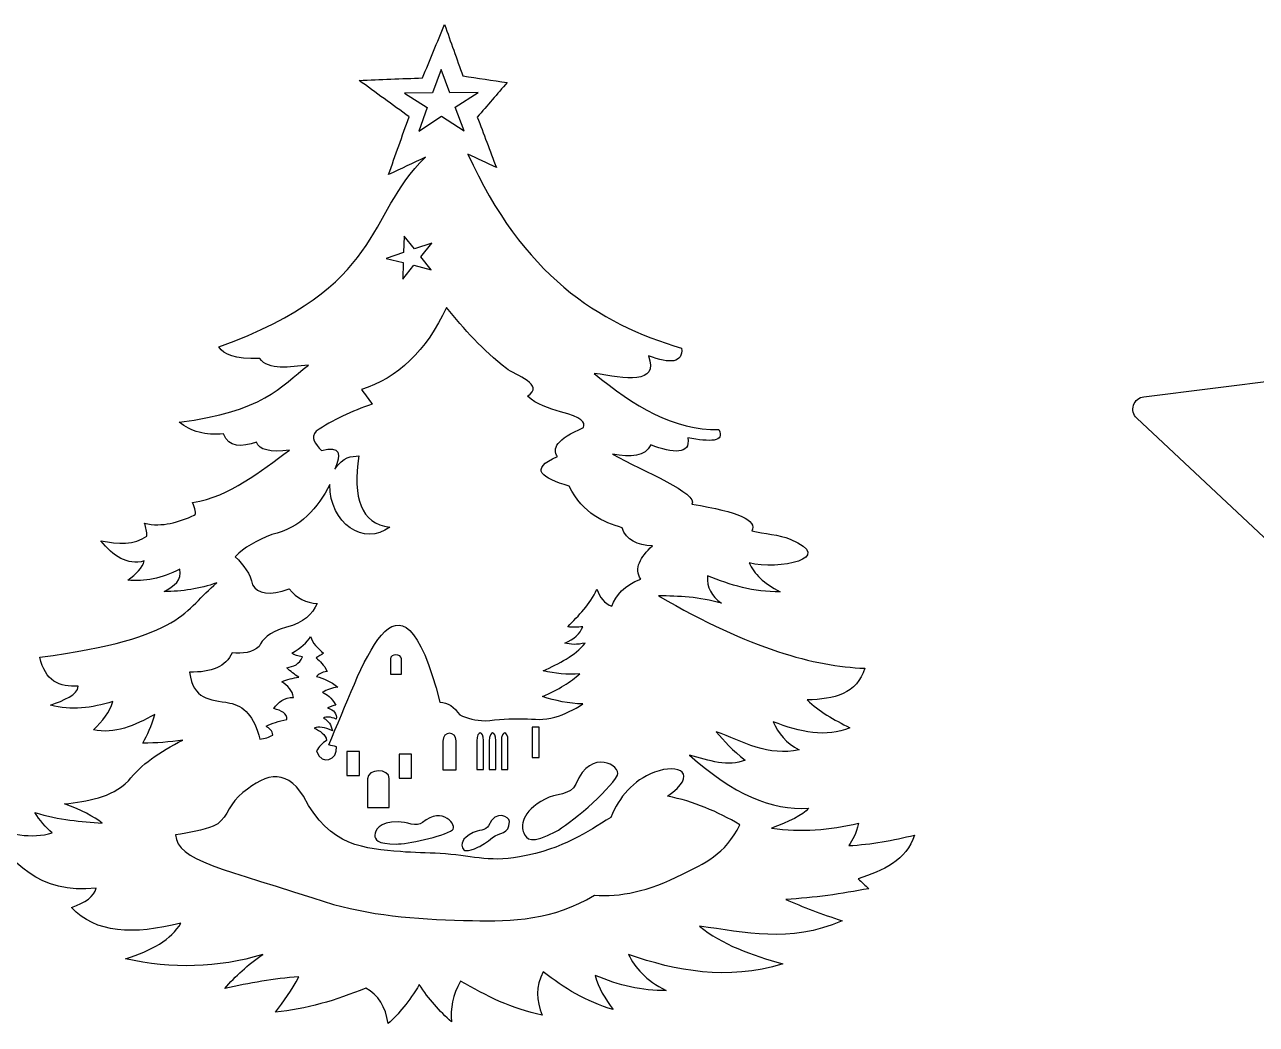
# Model space of a CAD drawing. Header units: centimetres. Extents: x 1 to 127, y -92 to 6.
# Drawn here: x 50.08 to 62.41, y -34.13 to -24.12 of the extents above; entities that cross this region are included whole.
import ezdxf

# ---------------------------------------------------------------- set-up
doc = ezdxf.new("R2010")
doc.units = ezdxf.units.CM
doc.header["$MEASUREMENT"] = 0
doc.layers.add('layer 1', color=7, linetype='Continuous')

msp = doc.modelspace()

# ---------------------------------------------------------------- linework, layer by layer
at = {"layer": 'layer 1', "color": 250}
for points, knots in [([(54.03364, -33.7292), (54.1264, -33.87285), (54.23491, -33.99548), (54.35647, -34.10072), (54.35647, -34.10072), (54.34444, -33.96799), (54.36605, -33.83305), (54.44761, -33.69418), (54.44761, -33.69418), (54.70154, -33.84055), (54.96253, -33.97383), (55.26313, -34.03338), (55.26313, -34.03338), (55.20745, -33.89075), (55.19414, -33.74697), (55.27401, -33.60069), (55.27401, -33.60069), (55.4796, -33.76344), (55.70619, -33.89851), (55.97427, -33.97886), (55.97427, -33.97886), (55.89664, -33.86978), (55.8206, -33.76023), (55.79478, -33.63721), (55.79478, -33.63721), (56.02939, -33.73539), (56.2654, -33.7935), (56.50362, -33.78705), (56.50362, -33.78705), (56.29973, -33.68388), (56.19141, -33.5601), (56.12656, -33.42693), (56.12656, -33.42693), (56.60821, -33.59457), (57.10793, -33.68897), (57.67219, -33.52188), (57.67219, -33.52188), (57.35717, -33.43398), (57.06034, -33.32751), (56.83846, -33.1446), (56.83846, -33.1446), (57.29438, -33.20042), (57.7333, -33.3212), (58.26434, -33.09031), (58.26434, -33.09031), (58.06001, -33.02273), (57.87397, -32.95082), (57.70049, -32.87599), (57.70049, -32.87599), (57.98481, -32.86063), (58.26001, -32.81987), (58.53154, -32.76881), (58.53154, -32.76881), (58.4961, -32.73589), (58.46065, -32.70297), (58.42521, -32.67006), (58.42521, -32.67006), (58.67532, -32.58729), (58.90829, -32.487), (58.98968, -32.23166), (58.98968, -32.23166), (58.77584, -32.28485), (58.5579, -32.32526), (58.33095, -32.33753), (58.33095, -32.33753), (58.36937, -32.27912), (58.409, -32.22392), (58.42803, -32.11352), (58.42803, -32.11352), (58.14196, -32.18278), (57.85265, -32.20256), (57.55945, -32.16266), (57.55945, -32.16266), (57.72207, -32.09853), (57.88104, -32.03413), (57.92719, -31.96181), (57.92719, -31.96181), (57.565, -31.99211), (57.1692, -31.8192), (56.73782, -31.43116), (56.73782, -31.43116), (56.93194, -31.4838), (57.13075, -31.55647), (57.2948, -31.48101), (57.2948, -31.48101), (57.16617, -31.38507), (57.08607, -31.29137), (57.00524, -31.19763), (57.00524, -31.19763), (57.26534, -31.29488), (57.53198, -31.44793), (57.83396, -31.37888), (57.83396, -31.37888), (57.7051, -31.31009), (57.62412, -31.2133), (57.57594, -31.09735), (57.57594, -31.09735), (57.84525, -31.20153), (58.10697, -31.26032), (58.3417, -31.15706), (58.3417, -31.15706), (58.18455, -31.0771), (58.03237, -30.99287), (57.91503, -30.87875), (57.91503, -30.87875), (58.18465, -30.87261), (58.41623, -30.81772), (58.49117, -30.56212), (58.49117, -30.56212), (57.98332, -30.54077), (57.35846, -30.37589), (56.42904, -29.83741), (56.42904, -29.83741), (56.6294, -29.83863), (56.83285, -29.84751), (57.0582, -29.91), (57.0582, -29.91), (56.95756, -29.84259), (56.9075, -29.75293), (56.91851, -29.63642), (56.91851, -29.63642), (57.14585, -29.7291), (57.38092, -29.80069), (57.64377, -29.79698), (57.64377, -29.79698), (57.48211, -29.71223), (57.38245, -29.61486), (57.33415, -29.50705), (57.33415, -29.50705), (57.62506, -29.58193), (58.22174, -29.46435), (57.74602, -29.26919), (57.74602, -29.26919), (57.63711, -29.22451), (57.48408, -29.21554), (57.36029, -29.18725), (57.36029, -29.18725), (57.41771, -29.08391), (57.23472, -28.99396), (56.76157, -28.92022), (56.76157, -28.92022), (56.83089, -28.81067), (56.28642, -28.59527), (55.96681, -28.41865), (55.96681, -28.41865), (56.14918, -28.45054), (56.29705, -28.44307), (56.34956, -28.32678), (56.34956, -28.32678), (56.57603, -28.40666), (56.74737, -28.43066), (56.72186, -28.25523), (56.72186, -28.25523), (56.94182, -28.29629), (57.09875, -28.30034), (57.03057, -28.17214), (57.03057, -28.17214), (56.58552, -28.18051), (56.17805, -27.94017), (55.78415, -27.60989), (55.78415, -27.60989), (56.09548, -27.65919), (56.43293, -27.73013), (56.32625, -27.43294), (56.32625, -27.43294), (56.54748, -27.5179), (56.67309, -27.50705), (56.65894, -27.35614), (56.65894, -27.35614), (55.8226, -27.11508), (55.06414, -26.61842), (54.52094, -25.41508), (54.52094, -25.41508), (54.6155, -25.45993), (54.71008, -25.50477), (54.80466, -25.54962), (54.80466, -25.54962), (54.74123, -25.38099), (54.6778, -25.21236), (54.61438, -25.04374), (54.61438, -25.04374), (54.71415, -24.92855), (54.81394, -24.81335), (54.91373, -24.69815), (54.91373, -24.69815), (54.76568, -24.67644), (54.61765, -24.65474), (54.46962, -24.63304), (54.46962, -24.63304), (54.40864, -24.46164), (54.34765, -24.29023), (54.28666, -24.11882), (54.28666, -24.11882), (54.21323, -24.29643), (54.1398, -24.47404), (54.06636, -24.65165), (54.06636, -24.65165), (53.85487, -24.66029), (53.64337, -24.66893), (53.43188, -24.67757), (53.43188, -24.67757), (53.59823, -24.79887), (53.76458, -24.92016), (53.93092, -25.04145), (53.93092, -25.04145), (53.86243, -25.23445), (53.79394, -25.42744), (53.72544, -25.62043), (53.72544, -25.62043), (53.84862, -25.5626), (53.97181, -25.50477), (54.09498, -25.44696), (54.09498, -25.44696), (53.48685, -26.03826), (53.69896, -26.73527), (52.02827, -27.3458), (52.02827, -27.3458), (52.07852, -27.42048), (52.18281, -27.47219), (52.43636, -27.4604), (52.43636, -27.4604), (52.5276, -27.5845), (52.73341, -27.54445), (52.92372, -27.5266), (52.92372, -27.5266), (52.64507, -27.74894), (52.46675, -27.99209), (51.62998, -28.09844), (51.62998, -28.09844), (51.74854, -28.1922), (51.89451, -28.23447), (52.0735, -28.21464), (52.0735, -28.21464), (52.1262, -28.35516), (52.25495, -28.34774), (52.40498, -28.29892), (52.40498, -28.29892), (52.42991, -28.3757), (52.54032, -28.40248), (52.7362, -28.37929), (52.7362, -28.37929), (52.43309, -28.59132), (52.15057, -28.84096), (51.7652, -28.90247), (51.7652, -28.90247), (51.78939, -28.96177), (51.80736, -29.01557), (51.78148, -29.03099), (51.78148, -29.03099), (51.62425, -29.0983), (51.46415, -29.15203), (51.28406, -29.11075), (51.28406, -29.11075), (51.29665, -29.15312), (51.30599, -29.1957), (51.30816, -29.23877), (51.30816, -29.23877), (51.17999, -29.32584), (51.02091, -29.3252), (50.84779, -29.28468), (50.84779, -29.28468), (50.97067, -29.44068), (51.109, -29.53362), (51.28132, -29.48793), (51.28132, -29.48793), (51.26829, -29.55537), (51.19861, -29.61787), (51.11716, -29.67934), (51.11716, -29.67934), (51.28258, -29.6968), (51.45487, -29.66586), (51.63625, -29.57067), (51.63625, -29.57067), (51.66313, -29.68084), (51.57884, -29.73975), (51.48197, -29.79285), (51.48197, -29.79285), (51.65874, -29.79392), (51.83379, -29.76832), (52.00651, -29.70738), (52.00651, -29.70738), (51.68184, -29.9728), (51.69309, -30.26007), (50.23713, -30.45181), (50.23713, -30.45181), (50.28604, -30.68884), (50.4317, -30.75387), (50.6213, -30.74076), (50.6213, -30.74076), (50.61465, -30.83175), (50.47503, -30.88052), (50.34324, -30.9318), (50.34324, -30.9318), (50.54915, -30.98621), (50.75675, -30.96075), (50.96522, -30.89492), (50.96522, -30.89492), (50.93762, -30.99913), (50.86316, -31.09107), (50.77177, -31.17858), (50.77177, -31.17858), (50.98278, -31.22244), (51.18531, -31.13683), (51.38605, -31.02439), (51.38605, -31.02439), (51.35476, -31.14294), (51.31159, -31.22836), (51.26741, -31.31099), (51.26741, -31.31099), (51.40111, -31.31366), (51.53368, -31.29907), (51.666, -31.28091), (51.666, -31.28091), (51.438, -31.39731), (51.24367, -31.52785), (51.12339, -31.68958), (51.12339, -31.68958), (50.94381, -31.86132), (50.71408, -31.89297), (50.4827, -31.92012), (50.4827, -31.92012), (50.65425, -31.98086), (50.77234, -32.0451), (50.86046, -32.11132), (50.86046, -32.11132), (50.64741, -32.09647), (50.43492, -32.08256), (50.18598, -32.00635), (50.18598, -32.00635), (50.23439, -32.08563), (50.29252, -32.15381), (50.36041, -32.21089), (50.36041, -32.21089), (50.15396, -32.27127), (49.92515, -32.2254), (49.68823, -32.14111), (49.68823, -32.14111), (49.94792, -32.49969), (50.23183, -32.82537), (50.80113, -32.76318), (50.80113, -32.76318), (50.78503, -32.84671), (50.68816, -32.90674), (50.5546, -32.95607), (50.5546, -32.95607), (50.78983, -33.217), (51.17673, -33.23318), (51.6487, -33.11205), (51.6487, -33.11205), (51.55277, -33.27708), (51.35299, -33.38871), (51.09493, -33.47041), (51.09493, -33.47041), (51.55724, -33.5721), (52.0148, -33.5653), (52.46659, -33.42753), (52.46659, -33.42753), (52.31455, -33.53096), (52.19217, -33.64533), (52.08827, -33.76652), (52.08827, -33.76652), (52.33346, -33.71274), (52.57928, -33.66863), (52.82685, -33.65129), (52.82685, -33.65129), (52.75773, -33.78916), (52.67645, -33.89717), (52.59475, -34.00425), (52.59475, -34.00425), (52.89927, -33.97692), (53.19956, -33.88524), (53.49793, -33.76434), (53.49793, -33.76434), (53.62659, -33.82956), (53.69587, -33.95284), (53.72148, -34.11882), (53.72148, -34.11882), (53.82778, -34.02306), (53.93213, -33.89771), (54.03364, -33.7292)], [0, 0, 0, 0, 0.01041667, 0.01041667, 0.01041667, 0.01041667, 0.02083333, 0.02083333, 0.02083333, 0.02083333, 0.03125, 0.03125, 0.03125, 0.03125, 0.04166667, 0.04166667, 0.04166667, 0.04166667, 0.05208333, 0.05208333, 0.05208333, 0.05208333, 0.0625, 0.0625, 0.0625, 0.0625, 0.07291667, 0.07291667, 0.07291667, 0.07291667, 0.08333333, 0.08333333, 0.08333333, 0.08333333, 0.09375, 0.09375, 0.09375, 0.09375, 0.10416667, 0.10416667, 0.10416667, 0.10416667, 0.11458333, 0.11458333, 0.11458333, 0.11458333, 0.125, 0.125, 0.125, 0.125, 0.13541667, 0.13541667, 0.13541667, 0.13541667, 0.14583333, 0.14583333, 0.14583333, 0.14583333, 0.15625, 0.15625, 0.15625, 0.15625, 0.16666667, 0.16666667, 0.16666667, 0.16666667, 0.17708333, 0.17708333, 0.17708333, 0.17708333, 0.1875, 0.1875, 0.1875, 0.1875, 0.19791667, 0.19791667, 0.19791667, 0.19791667, 0.20833333, 0.20833333, 0.20833333, 0.20833333, 0.21875, 0.21875, 0.21875, 0.21875, 0.22916667, 0.22916667, 0.22916667, 0.22916667, 0.23958333, 0.23958333, 0.23958333, 0.23958333, 0.25, 0.25, 0.25, 0.25, 0.26041667, 0.26041667, 0.26041667, 0.26041667, 0.27083333, 0.27083333, 0.27083333, 0.27083333, 0.28125, 0.28125, 0.28125, 0.28125, 0.29166667, 0.29166667, 0.29166667, 0.29166667, 0.30208333, 0.30208333, 0.30208333, 0.30208333, 0.3125, 0.3125, 0.3125, 0.3125, 0.32291667, 0.32291667, 0.32291667, 0.32291667, 0.33333333, 0.33333333, 0.33333333, 0.33333333, 0.34375, 0.34375, 0.34375, 0.34375, 0.35416667, 0.35416667, 0.35416667, 0.35416667, 0.36458333, 0.36458333, 0.36458333, 0.36458333, 0.375, 0.375, 0.375, 0.375, 0.38541667, 0.38541667, 0.38541667, 0.38541667, 0.39583333, 0.39583333, 0.39583333, 0.39583333, 0.40625, 0.40625, 0.40625, 0.40625, 0.41666667, 0.41666667, 0.41666667, 0.41666667, 0.42708333, 0.42708333, 0.42708333, 0.42708333, 0.4375, 0.4375, 0.4375, 0.4375, 0.44791667, 0.44791667, 0.44791667, 0.44791667, 0.45833333, 0.45833333, 0.45833333, 0.45833333, 0.46875, 0.46875, 0.46875, 0.46875, 0.47916667, 0.47916667, 0.47916667, 0.47916667, 0.48958333, 0.48958333, 0.48958333, 0.48958333, 0.5, 0.5, 0.5, 0.5, 0.51041667, 0.51041667, 0.51041667, 0.51041667, 0.52083333, 0.52083333, 0.52083333, 0.52083333, 0.53125, 0.53125, 0.53125, 0.53125, 0.54166667, 0.54166667, 0.54166667, 0.54166667, 0.55208333, 0.55208333, 0.55208333, 0.55208333, 0.5625, 0.5625, 0.5625, 0.5625, 0.57291667, 0.57291667, 0.57291667, 0.57291667, 0.58333333, 0.58333333, 0.58333333, 0.58333333, 0.59375, 0.59375, 0.59375, 0.59375, 0.60416667, 0.60416667, 0.60416667, 0.60416667, 0.61458333, 0.61458333, 0.61458333, 0.61458333, 0.625, 0.625, 0.625, 0.625, 0.63541667, 0.63541667, 0.63541667, 0.63541667, 0.64583333, 0.64583333, 0.64583333, 0.64583333, 0.65625, 0.65625, 0.65625, 0.65625, 0.66666667, 0.66666667, 0.66666667, 0.66666667, 0.67708333, 0.67708333, 0.67708333, 0.67708333, 0.6875, 0.6875, 0.6875, 0.6875, 0.69791667, 0.69791667, 0.69791667, 0.69791667, 0.70833333, 0.70833333, 0.70833333, 0.70833333, 0.71875, 0.71875, 0.71875, 0.71875, 0.72916667, 0.72916667, 0.72916667, 0.72916667, 0.73958333, 0.73958333, 0.73958333, 0.73958333, 0.75, 0.75, 0.75, 0.75, 0.76041667, 0.76041667, 0.76041667, 0.76041667, 0.77083333, 0.77083333, 0.77083333, 0.77083333, 0.78125, 0.78125, 0.78125, 0.78125, 0.79166667, 0.79166667, 0.79166667, 0.79166667, 0.80208333, 0.80208333, 0.80208333, 0.80208333, 0.8125, 0.8125, 0.8125, 0.8125, 0.82291667, 0.82291667, 0.82291667, 0.82291667, 0.83333333, 0.83333333, 0.83333333, 0.83333333, 0.84375, 0.84375, 0.84375, 0.84375, 0.85416667, 0.85416667, 0.85416667, 0.85416667, 0.86458333, 0.86458333, 0.86458333, 0.86458333, 0.875, 0.875, 0.875, 0.875, 0.88541667, 0.88541667, 0.88541667, 0.88541667, 0.89583333, 0.89583333, 0.89583333, 0.89583333, 0.90625, 0.90625, 0.90625, 0.90625, 0.91666667, 0.91666667, 0.91666667, 0.91666667, 0.92708333, 0.92708333, 0.92708333, 0.92708333, 0.9375, 0.9375, 0.9375, 0.9375, 0.94791667, 0.94791667, 0.94791667, 0.94791667, 0.95833333, 0.95833333, 0.95833333, 0.95833333, 0.96875, 0.96875, 0.96875, 0.96875, 0.97916667, 0.97916667, 0.97916667, 0.97916667, 1, 1, 1, 1]), ([(63.78951, -30.55351), (63.78951, -30.55351), (63.13568, -33.96954), (63.13568, -33.96954), (63.13568, -33.96954), (63.12634, -34.01834), (63.14486, -34.06522), (63.18508, -34.09443), (63.18508, -34.09443), (63.22528, -34.12366), (63.27559, -34.12679), (63.31914, -34.10283), (63.31914, -34.10283), (63.31914, -34.10283), (66.36593, -32.42542), (66.36593, -32.42542), (66.36593, -32.42542), (66.40468, -32.40409), (66.44806, -32.40409), (66.48679, -32.42542), (66.48679, -32.42542), (66.48679, -32.42542), (69.5336, -34.10283), (69.5336, -34.10283), (69.5336, -34.10283), (69.57714, -34.12679), (69.62744, -34.12366), (69.66764, -34.09443), (69.66764, -34.09443), (69.70786, -34.06522), (69.72638, -34.01834), (69.71704, -33.96954), (69.71704, -33.96954), (69.71704, -33.96954), (69.06321, -30.55351), (69.06321, -30.55351), (69.06321, -30.55351), (69.05491, -30.51009), (69.06831, -30.46883), (69.10056, -30.43858), (69.10056, -30.43858), (69.10056, -30.43858), (71.6374, -28.05926), (71.6374, -28.05926), (71.6374, -28.05926), (71.67366, -28.02526), (71.68622, -27.97646), (71.67086, -27.92918), (71.67086, -27.92918), (71.65549, -27.88191), (71.61666, -27.8498), (71.56733, -27.84361), (71.56733, -27.84361), (71.56733, -27.84361), (68.11644, -27.4098), (68.11644, -27.4098), (68.11644, -27.4098), (68.07257, -27.40429), (68.03748, -27.37879), (68.01869, -27.33877), (68.01869, -27.33877), (68.01869, -27.33877), (66.53975, -24.19083), (66.53975, -24.19083), (66.53975, -24.19083), (66.51861, -24.14584), (66.47606, -24.11882), (66.42637, -24.11882), (66.42637, -24.11882), (66.37666, -24.11882), (66.33411, -24.14584), (66.31297, -24.19083), (66.31297, -24.19083), (66.31297, -24.19083), (64.83404, -27.33877), (64.83404, -27.33877), (64.83404, -27.33877), (64.81524, -27.37879), (64.78015, -27.40429), (64.73629, -27.4098), (64.73629, -27.4098), (64.73629, -27.4098), (61.2854, -27.84361), (61.2854, -27.84361), (61.2854, -27.84361), (61.23608, -27.8498), (61.19723, -27.88191), (61.18187, -27.92918), (61.18187, -27.92918), (61.1665, -27.97646), (61.17906, -28.02526), (61.21532, -28.05926), (61.21532, -28.05926), (61.21532, -28.05926), (63.75217, -30.43858), (63.75217, -30.43858), (63.75217, -30.43858), (63.78441, -30.46883), (63.79781, -30.51009), (63.78951, -30.55351)], [0, 0, 0, 0, 0.03846154, 0.03846154, 0.03846154, 0.03846154, 0.07692308, 0.07692308, 0.07692308, 0.07692308, 0.11538462, 0.11538462, 0.11538462, 0.11538462, 0.15384615, 0.15384615, 0.15384615, 0.15384615, 0.19230769, 0.19230769, 0.19230769, 0.19230769, 0.23076923, 0.23076923, 0.23076923, 0.23076923, 0.26923077, 0.26923077, 0.26923077, 0.26923077, 0.30769231, 0.30769231, 0.30769231, 0.30769231, 0.34615385, 0.34615385, 0.34615385, 0.34615385, 0.38461538, 0.38461538, 0.38461538, 0.38461538, 0.42307692, 0.42307692, 0.42307692, 0.42307692, 0.46153846, 0.46153846, 0.46153846, 0.46153846, 0.5, 0.5, 0.5, 0.5, 0.53846154, 0.53846154, 0.53846154, 0.53846154, 0.57692308, 0.57692308, 0.57692308, 0.57692308, 0.61538462, 0.61538462, 0.61538462, 0.61538462, 0.65384615, 0.65384615, 0.65384615, 0.65384615, 0.69230769, 0.69230769, 0.69230769, 0.69230769, 0.73076923, 0.73076923, 0.73076923, 0.73076923, 0.76923077, 0.76923077, 0.76923077, 0.76923077, 0.80769231, 0.80769231, 0.80769231, 0.80769231, 0.84615385, 0.84615385, 0.84615385, 0.84615385, 0.88461538, 0.88461538, 0.88461538, 0.88461538, 0.92307692, 0.92307692, 0.92307692, 0.92307692, 1, 1, 1, 1]), ([(54.39425, -24.94605), (54.39425, -24.94605), (54.4836, -25.18071), (54.4836, -25.18071), (54.4836, -25.18071), (54.4836, -25.18071), (54.25455, -25.03642), (54.25455, -25.03642), (54.25455, -25.03642), (54.25455, -25.03642), (54.02753, -25.18387), (54.02753, -25.18387), (54.02753, -25.18387), (54.02753, -25.18387), (54.11363, -24.94799), (54.11363, -24.94799), (54.11363, -24.94799), (54.11363, -24.94799), (53.88395, -24.80446), (53.88395, -24.80446), (53.88395, -24.80446), (53.88395, -24.80446), (54.16622, -24.80299), (54.16622, -24.80299), (54.16622, -24.80299), (54.16622, -24.80299), (54.2513, -24.56682), (54.2513, -24.56682), (54.2513, -24.56682), (54.2513, -24.56682), (54.33965, -24.80179), (54.33965, -24.80179), (54.33965, -24.80179), (54.33965, -24.80179), (54.62191, -24.79936), (54.62191, -24.79936), (54.62191, -24.79936), (54.62191, -24.79936), (54.39425, -24.94605), (54.39425, -24.94605)], [0, 0, 0, 0, 0.09090909, 0.09090909, 0.09090909, 0.09090909, 0.18181818, 0.18181818, 0.18181818, 0.18181818, 0.27272727, 0.27272727, 0.27272727, 0.27272727, 0.36363636, 0.36363636, 0.36363636, 0.36363636, 0.45454545, 0.45454545, 0.45454545, 0.45454545, 0.54545455, 0.54545455, 0.54545455, 0.54545455, 0.63636364, 0.63636364, 0.63636364, 0.63636364, 0.72727273, 0.72727273, 0.72727273, 0.72727273, 0.81818182, 0.81818182, 0.81818182, 0.81818182, 1, 1, 1, 1]), ([(54.15138, -26.57199), (54.15138, -26.57199), (53.97911, -26.5283), (53.97911, -26.5283), (53.97911, -26.5283), (53.97911, -26.5283), (53.86723, -26.66639), (53.86723, -26.66639), (53.86723, -26.66639), (53.86723, -26.66639), (53.87319, -26.50165), (53.87319, -26.50165), (53.87319, -26.50165), (53.87319, -26.50165), (53.70068, -26.45857), (53.70068, -26.45857), (53.70068, -26.45857), (53.70068, -26.45857), (53.87664, -26.40045), (53.87664, -26.40045), (53.87664, -26.40045), (53.87664, -26.40045), (53.8819, -26.23573), (53.8819, -26.23573), (53.8819, -26.23573), (53.8819, -26.23573), (53.98469, -26.36455), (53.98469, -26.36455), (53.98469, -26.36455), (53.98469, -26.36455), (54.16046, -26.30582), (54.16046, -26.30582), (54.16046, -26.30582), (54.16046, -26.30582), (54.04802, -26.44356), (54.04802, -26.44356), (54.04802, -26.44356), (54.04802, -26.44356), (54.15138, -26.57199), (54.15138, -26.57199)], [0, 0, 0, 0, 0.09090909, 0.09090909, 0.09090909, 0.09090909, 0.18181818, 0.18181818, 0.18181818, 0.18181818, 0.27272727, 0.27272727, 0.27272727, 0.27272727, 0.36363636, 0.36363636, 0.36363636, 0.36363636, 0.45454545, 0.45454545, 0.45454545, 0.45454545, 0.54545455, 0.54545455, 0.54545455, 0.54545455, 0.63636364, 0.63636364, 0.63636364, 0.63636364, 0.72727273, 0.72727273, 0.72727273, 0.72727273, 0.81818182, 0.81818182, 0.81818182, 0.81818182, 1, 1, 1, 1]), ([(55.64085, -30.61733), (55.54773, -30.69811), (55.43051, -30.7749), (55.26531, -30.84369), (55.26531, -30.84369), (55.39455, -30.88894), (55.52981, -30.91419), (55.67106, -30.91941), (55.67106, -30.91941), (55.58248, -30.97837), (55.48931, -31.02137), (55.39068, -31.05201), (55.39068, -31.05201), (55.2747, -31.08802), (55.19241, -31.06892), (55.07293, -31.06691), (55.07293, -31.06691), (54.94606, -31.06477), (54.81918, -31.07562), (54.69231, -31.08858), (54.69231, -31.08858), (54.59896, -31.08244), (54.51188, -31.06632), (54.43856, -31.02817), (54.43856, -31.02817), (54.38336, -30.95018), (54.31841, -30.90315), (54.23918, -30.90129), (54.23918, -30.90129), (53.82985, -29.29526), (53.45938, -30.57731), (53.12719, -31.32973), (53.12719, -31.32973), (53.15332, -31.33576), (53.17945, -31.34179), (53.20558, -31.34782), (53.20558, -31.34782), (53.21836, -31.4777), (53.05813, -31.54722), (53.00357, -31.39003), (53.00357, -31.39003), (53.0297, -31.3468), (53.06387, -31.31163), (53.10608, -31.2845), (53.10608, -31.2845), (53.09515, -31.22311), (53.04182, -31.18998), (52.98246, -31.16087), (52.98246, -31.16087), (53.02869, -31.14529), (53.08497, -31.1473), (53.16337, -31.18801), (53.16337, -31.18801), (53.15432, -31.12972), (53.12517, -31.08751), (53.07593, -31.06137), (53.07593, -31.06137), (53.10206, -31.04428), (53.14427, -31.04729), (53.20257, -31.07042), (53.20257, -31.07042), (53.20961, -31.01715), (53.18046, -30.97997), (53.11512, -30.95886), (53.11512, -30.95886), (53.14327, -30.94578), (53.17141, -30.93674), (53.19955, -30.93172), (53.19955, -30.93172), (53.15432, -30.84902), (53.10909, -30.82733), (53.06387, -30.80207), (53.06387, -30.80207), (53.1071, -30.77693), (53.15836, -30.75984), (53.21765, -30.75081), (53.21765, -30.75081), (53.14628, -30.69301), (53.07492, -30.66287), (53.00357, -30.64528), (53.00357, -30.64528), (53.02725, -30.62262), (53.05204, -30.60048), (53.11211, -30.59402), (53.11211, -30.59402), (53.0797, -30.52736), (53.04099, -30.4889), (53.00055, -30.45834), (53.00055, -30.45834), (53.01663, -30.44326), (53.05824, -30.42668), (53.07432, -30.4116), (53.07432, -30.4116), (53.0206, -30.36315), (52.95995, -30.30874), (52.94627, -30.24426), (52.94627, -30.24426), (52.91163, -30.30379), (52.84604, -30.35857), (52.75934, -30.41009), (52.75934, -30.41009), (52.78249, -30.43016), (52.81766, -30.44222), (52.86487, -30.44628), (52.86487, -30.44628), (52.83583, -30.52476), (52.77337, -30.54383), (52.70808, -30.55784), (52.70808, -30.55784), (52.74453, -30.59274), (52.78424, -30.6244), (52.82868, -30.65131), (52.82868, -30.65131), (52.76791, -30.66112), (52.7096, -30.67071), (52.65682, -30.69654), (52.65682, -30.69654), (52.71557, -30.73739), (52.76379, -30.78441), (52.77441, -30.85332), (52.77441, -30.85332), (52.68195, -30.85432), (52.62263, -30.89955), (52.57842, -30.96489), (52.57842, -30.96489), (52.65191, -30.98693), (52.71531, -31.01402), (52.70808, -31.07645), (52.70808, -31.07645), (52.62668, -31.09052), (52.55733, -31.11263), (52.50003, -31.14278), (52.50003, -31.14278), (52.53425, -31.16284), (52.56443, -31.18593), (52.56636, -31.23022), (52.56636, -31.23022), (52.53119, -31.25233), (52.48798, -31.26641), (52.4367, -31.27244), (52.4367, -31.27244), (52.38402, -31.04001), (52.2762, -30.93721), (52.13633, -30.90996), (52.13633, -30.90996), (51.9243, -30.86867), (51.77503, -30.88344), (51.73417, -30.60005), (51.73417, -30.60005), (51.95378, -30.60582), (52.10052, -30.54603), (52.15931, -30.40708), (52.15931, -30.40708), (52.26613, -30.4154), (52.36413, -30.40789), (52.43068, -30.34376), (52.43068, -30.34376), (52.46463, -30.27337), (52.51775, -30.20503), (52.70506, -30.15078), (52.70506, -30.15078), (52.87545, -30.10758), (52.96286, -30.02013), (53.01261, -29.91258), (53.01261, -29.91258), (52.89904, -29.90857), (52.80555, -29.86032), (52.7322, -29.76786), (52.7322, -29.76786), (52.53722, -29.83419), (52.4146, -29.82012), (52.36434, -29.72565), (52.36434, -29.72565), (52.34529, -29.61782), (52.27593, -29.52889), (52.19248, -29.44523), (52.19248, -29.44523), (52.27587, -29.35173), (52.40954, -29.2834), (52.55731, -29.22211), (52.55731, -29.22211), (52.84778, -29.15923), (53.01819, -28.95522), (53.13957, -28.72328), (53.13957, -28.72328), (53.13368, -29.11275), (53.48533, -29.34569), (53.73772, -29.1492), (53.73772, -29.1492), (53.44932, -29.11413), (53.36424, -28.85728), (53.4296, -28.43629), (53.4296, -28.43629), (53.35185, -28.43872), (53.27384, -28.44498), (53.18793, -28.5692), (53.18793, -28.5692), (53.25623, -28.4188), (53.2441, -28.33123), (53.05502, -28.38191), (53.05502, -28.38191), (52.99149, -28.31746), (52.9431, -28.25301), (53.00064, -28.18857), (53.00064, -28.18857), (53.16659, -28.07658), (53.35638, -27.98848), (53.56251, -27.9167), (53.56251, -27.9167), (53.52627, -27.86836), (53.49001, -27.82003), (53.45377, -27.7717), (53.45377, -27.7717), (53.81828, -27.65891), (54.10224, -27.38503), (54.30564, -26.95003), (54.30564, -26.95003), (54.48207, -27.16773), (54.66952, -27.37883), (54.90527, -27.56095), (54.90527, -27.56095), (54.99393, -27.62941), (55.30254, -27.72342), (55.11523, -27.83816), (55.11523, -27.83816), (55.20906, -27.92435), (55.32907, -27.95826), (55.44752, -27.99524), (55.44752, -27.99524), (55.66266, -28.0476), (55.69542, -28.09997), (55.6771, -28.15232), (55.6771, -28.15232), (55.40501, -28.2716), (55.35965, -28.36326), (55.41731, -28.44232), (55.41731, -28.44232), (55.12096, -28.56968), (55.2649, -28.6593), (55.5321, -28.73837), (55.5321, -28.73837), (55.68267, -29.02649), (55.87258, -29.09443), (56.06377, -29.15524), (56.06377, -29.15524), (56.10112, -29.28352), (56.2159, -29.32885), (56.36586, -29.33649), (56.36586, -29.33649), (56.24908, -29.45052), (56.1746, -29.5628), (56.25106, -29.66879), (56.25106, -29.66879), (56.08403, -29.73302), (55.99943, -29.82817), (55.96106, -29.94066), (55.96106, -29.94066), (55.88661, -29.91492), (55.84039, -29.8533), (55.81002, -29.7715), (55.81002, -29.7715), (55.74144, -29.92443), (55.62946, -30.03398), (55.52002, -30.14608), (55.52002, -30.14608), (55.56584, -30.15509), (55.6172, -30.15309), (55.67106, -30.14608), (55.67106, -30.14608), (55.64118, -30.21572), (55.58378, -30.2716), (55.48981, -30.3092), (55.48981, -30.3092), (55.54599, -30.32497), (55.61097, -30.32949), (55.69523, -30.3092), (55.69523, -30.3092), (55.59139, -30.43898), (55.43275, -30.51393), (55.27231, -30.58712), (55.27231, -30.58712), (55.39139, -30.61595), (55.51374, -30.62854), (55.64085, -30.61733)], [0, 0, 0, 0, 0.01388889, 0.01388889, 0.01388889, 0.01388889, 0.02777778, 0.02777778, 0.02777778, 0.02777778, 0.04166667, 0.04166667, 0.04166667, 0.04166667, 0.05555556, 0.05555556, 0.05555556, 0.05555556, 0.06944444, 0.06944444, 0.06944444, 0.06944444, 0.08333333, 0.08333333, 0.08333333, 0.08333333, 0.09722222, 0.09722222, 0.09722222, 0.09722222, 0.11111111, 0.11111111, 0.11111111, 0.11111111, 0.125, 0.125, 0.125, 0.125, 0.13888889, 0.13888889, 0.13888889, 0.13888889, 0.15277778, 0.15277778, 0.15277778, 0.15277778, 0.16666667, 0.16666667, 0.16666667, 0.16666667, 0.18055556, 0.18055556, 0.18055556, 0.18055556, 0.19444444, 0.19444444, 0.19444444, 0.19444444, 0.20833333, 0.20833333, 0.20833333, 0.20833333, 0.22222222, 0.22222222, 0.22222222, 0.22222222, 0.23611111, 0.23611111, 0.23611111, 0.23611111, 0.25, 0.25, 0.25, 0.25, 0.26388889, 0.26388889, 0.26388889, 0.26388889, 0.27777778, 0.27777778, 0.27777778, 0.27777778, 0.29166667, 0.29166667, 0.29166667, 0.29166667, 0.30555556, 0.30555556, 0.30555556, 0.30555556, 0.31944444, 0.31944444, 0.31944444, 0.31944444, 0.33333333, 0.33333333, 0.33333333, 0.33333333, 0.34722222, 0.34722222, 0.34722222, 0.34722222, 0.36111111, 0.36111111, 0.36111111, 0.36111111, 0.375, 0.375, 0.375, 0.375, 0.38888889, 0.38888889, 0.38888889, 0.38888889, 0.40277778, 0.40277778, 0.40277778, 0.40277778, 0.41666667, 0.41666667, 0.41666667, 0.41666667, 0.43055556, 0.43055556, 0.43055556, 0.43055556, 0.44444444, 0.44444444, 0.44444444, 0.44444444, 0.45833333, 0.45833333, 0.45833333, 0.45833333, 0.47222222, 0.47222222, 0.47222222, 0.47222222, 0.48611111, 0.48611111, 0.48611111, 0.48611111, 0.5, 0.5, 0.5, 0.5, 0.51388889, 0.51388889, 0.51388889, 0.51388889, 0.52777778, 0.52777778, 0.52777778, 0.52777778, 0.54166667, 0.54166667, 0.54166667, 0.54166667, 0.55555556, 0.55555556, 0.55555556, 0.55555556, 0.56944444, 0.56944444, 0.56944444, 0.56944444, 0.58333333, 0.58333333, 0.58333333, 0.58333333, 0.59722222, 0.59722222, 0.59722222, 0.59722222, 0.61111111, 0.61111111, 0.61111111, 0.61111111, 0.625, 0.625, 0.625, 0.625, 0.63888889, 0.63888889, 0.63888889, 0.63888889, 0.65277778, 0.65277778, 0.65277778, 0.65277778, 0.66666667, 0.66666667, 0.66666667, 0.66666667, 0.68055556, 0.68055556, 0.68055556, 0.68055556, 0.69444444, 0.69444444, 0.69444444, 0.69444444, 0.70833333, 0.70833333, 0.70833333, 0.70833333, 0.72222222, 0.72222222, 0.72222222, 0.72222222, 0.73611111, 0.73611111, 0.73611111, 0.73611111, 0.75, 0.75, 0.75, 0.75, 0.76388889, 0.76388889, 0.76388889, 0.76388889, 0.77777778, 0.77777778, 0.77777778, 0.77777778, 0.79166667, 0.79166667, 0.79166667, 0.79166667, 0.80555556, 0.80555556, 0.80555556, 0.80555556, 0.81944444, 0.81944444, 0.81944444, 0.81944444, 0.83333333, 0.83333333, 0.83333333, 0.83333333, 0.84722222, 0.84722222, 0.84722222, 0.84722222, 0.86111111, 0.86111111, 0.86111111, 0.86111111, 0.875, 0.875, 0.875, 0.875, 0.88888889, 0.88888889, 0.88888889, 0.88888889, 0.90277778, 0.90277778, 0.90277778, 0.90277778, 0.91666667, 0.91666667, 0.91666667, 0.91666667, 0.93055556, 0.93055556, 0.93055556, 0.93055556, 0.94444444, 0.94444444, 0.94444444, 0.94444444, 0.95833333, 0.95833333, 0.95833333, 0.95833333, 0.97222222, 0.97222222, 0.97222222, 0.97222222, 1, 1, 1, 1]), ([(53.85498, -30.46678), (53.85498, -30.46678), (53.85498, -30.6199), (53.85498, -30.6199), (53.85498, -30.6199), (53.85498, -30.6199), (53.74432, -30.6199), (53.74432, -30.6199), (53.74432, -30.6199), (53.74432, -30.6199), (53.74432, -30.46844), (53.74432, -30.46844), (53.74432, -30.46844), (53.74432, -30.41513), (53.85498, -30.41354), (53.85498, -30.46678)], [0, 0, 0, 0, 0.2, 0.2, 0.2, 0.2, 0.4, 0.4, 0.4, 0.4, 0.6, 0.6, 0.6, 0.6, 1, 1, 1, 1]), ([(54.40262, -31.28735), (54.40262, -31.28735), (54.40262, -31.57999), (54.40262, -31.57999), (54.40262, -31.57999), (54.40262, -31.57999), (54.26994, -31.57999), (54.26994, -31.57999), (54.26994, -31.57999), (54.26994, -31.57999), (54.26994, -31.29052), (54.26994, -31.29052), (54.26994, -31.29052), (54.26994, -31.18865), (54.40262, -31.18561), (54.40262, -31.28735)], [0, 0, 0, 0, 0.2, 0.2, 0.2, 0.2, 0.4, 0.4, 0.4, 0.4, 0.6, 0.6, 0.6, 0.6, 1, 1, 1, 1]), ([(54.677, -31.28433), (54.677, -31.28433), (54.677, -31.57697), (54.677, -31.57697), (54.677, -31.57697), (54.677, -31.57697), (54.61066, -31.57697), (54.61066, -31.57697), (54.61066, -31.57697), (54.61066, -31.57697), (54.61066, -31.2875), (54.61066, -31.2875), (54.61066, -31.2875), (54.61066, -31.18563), (54.677, -31.18259), (54.677, -31.28433)], [0, 0, 0, 0, 0.2, 0.2, 0.2, 0.2, 0.4, 0.4, 0.4, 0.4, 0.6, 0.6, 0.6, 0.6, 1, 1, 1, 1]), ([(54.80062, -31.28433), (54.80062, -31.28433), (54.80062, -31.57697), (54.80062, -31.57697), (54.80062, -31.57697), (54.80062, -31.57697), (54.73428, -31.57697), (54.73428, -31.57697), (54.73428, -31.57697), (54.73428, -31.57697), (54.73428, -31.2875), (54.73428, -31.2875), (54.73428, -31.2875), (54.73428, -31.18563), (54.80062, -31.18259), (54.80062, -31.28433)], [0, 0, 0, 0, 0.2, 0.2, 0.2, 0.2, 0.4, 0.4, 0.4, 0.4, 0.6, 0.6, 0.6, 0.6, 1, 1, 1, 1]), ([(54.92122, -31.28433), (54.92122, -31.28433), (54.92122, -31.57697), (54.92122, -31.57697), (54.92122, -31.57697), (54.92122, -31.57697), (54.85489, -31.57697), (54.85489, -31.57697), (54.85489, -31.57697), (54.85489, -31.57697), (54.85489, -31.2875), (54.85489, -31.2875), (54.85489, -31.2875), (54.85489, -31.18563), (54.92122, -31.18259), (54.92122, -31.28433)], [0, 0, 0, 0, 0.2, 0.2, 0.2, 0.2, 0.4, 0.4, 0.4, 0.4, 0.6, 0.6, 0.6, 0.6, 1, 1, 1, 1]), ([(55.2348, -31.15183), (55.2348, -31.15183), (55.2348, -31.45636), (55.2348, -31.45636), (55.2348, -31.45636), (55.2348, -31.45636), (55.16244, -31.45636), (55.16244, -31.45636), (55.16244, -31.45636), (55.16244, -31.45636), (55.16244, -31.15183), (55.16244, -31.15183), (55.16244, -31.15183), (55.16244, -31.15183), (55.2348, -31.15183), (55.2348, -31.15183)], [0, 0, 0, 0, 0.2, 0.2, 0.2, 0.2, 0.4, 0.4, 0.4, 0.4, 0.6, 0.6, 0.6, 0.6, 1, 1, 1, 1]), ([(53.30977, -31.39491), (53.30977, -31.39491), (53.43594, -31.39491), (53.43594, -31.39491), (53.43594, -31.39491), (53.43594, -31.39491), (53.43594, -31.63672), (53.43594, -31.63672), (53.43594, -31.63672), (53.43594, -31.63672), (53.30977, -31.63672), (53.30977, -31.63672), (53.30977, -31.63672), (53.30977, -31.63672), (53.30977, -31.39491), (53.30977, -31.39491)], [0, 0, 0, 0, 0.2, 0.2, 0.2, 0.2, 0.4, 0.4, 0.4, 0.4, 0.6, 0.6, 0.6, 0.6, 1, 1, 1, 1]), ([(53.83095, -31.42194), (53.83095, -31.42194), (53.95712, -31.42194), (53.95712, -31.42194), (53.95712, -31.42194), (53.95712, -31.42194), (53.95712, -31.66376), (53.95712, -31.66376), (53.95712, -31.66376), (53.95712, -31.66376), (53.83095, -31.66376), (53.83095, -31.66376), (53.83095, -31.66376), (53.83095, -31.66376), (53.83095, -31.42194), (53.83095, -31.42194)], [0, 0, 0, 0, 0.2, 0.2, 0.2, 0.2, 0.4, 0.4, 0.4, 0.4, 0.6, 0.6, 0.6, 0.6, 1, 1, 1, 1]), ([(55.59993, -31.72177), (55.75204, -31.34734), (56.06179, -31.5447), (56.01608, -31.63226), (56.01608, -31.63226), (55.93098, -31.7953), (55.52637, -32.13026), (55.3986, -32.19731), (55.3986, -32.19731), (55.15342, -32.32596), (55.10454, -32.27372), (55.07871, -32.21031), (55.07871, -32.21031), (55.05288, -32.1469), (55.04771, -31.99947), (55.29288, -31.87081), (55.29288, -31.87081), (55.39404, -31.81773), (55.55522, -31.8318), (55.59993, -31.72177)], [0, 0, 0, 0, 0.16666667, 0.16666667, 0.16666667, 0.16666667, 0.33333333, 0.33333333, 0.33333333, 0.33333333, 0.5, 0.5, 0.5, 0.5, 0.66666667, 0.66666667, 0.66666667, 0.66666667, 1, 1, 1, 1]), ([(56.38671, -31.60262), (56.63496, -31.50928), (56.83704, -31.61722), (56.5169, -31.84379), (56.5169, -31.84379), (56.78182, -31.89192), (57.01719, -31.99917), (57.2419, -32.12775), (57.2419, -32.12775), (57.09569, -32.42823), (56.87974, -32.51953), (56.66794, -32.62316), (56.66794, -32.62316), (56.32554, -32.79917), (56.03978, -32.85157), (55.78585, -32.83463), (55.78585, -32.83463), (55.36882, -33.08284), (54.9663, -33.09874), (54.56543, -33.08838), (54.56543, -33.08838), (54.08297, -33.07893), (53.60995, -33.04744), (53.17585, -32.92525), (53.17585, -32.92525), (52.01624, -32.55213), (51.62265, -32.48989), (51.59293, -32.23046), (51.59293, -32.23046), (51.73017, -32.20653), (51.87234, -32.18507), (51.97237, -32.14255), (51.97237, -32.14255), (52.10226, -32.08735), (52.11612, -31.9466), (52.22368, -31.84724), (52.22368, -31.84724), (52.46502, -31.62425), (52.69041, -31.54483), (52.87377, -31.84379), (52.87377, -31.84379), (53.13872, -32.35652), (53.49425, -32.36699), (53.84617, -32.39751), (53.84617, -32.39751), (53.98152, -32.40923), (54.10714, -32.40895), (54.24116, -32.41652), (54.24116, -32.41652), (54.54533, -32.43367), (54.71607, -32.50767), (55.03634, -32.44965), (55.03634, -32.44965), (55.49476, -32.36662), (55.70158, -32.20479), (55.94897, -32.05525), (55.94897, -32.05525), (56.03744, -31.84932), (56.16887, -31.68456), (56.38671, -31.60262)], [0, 0, 0, 0, 0.0625, 0.0625, 0.0625, 0.0625, 0.125, 0.125, 0.125, 0.125, 0.1875, 0.1875, 0.1875, 0.1875, 0.25, 0.25, 0.25, 0.25, 0.3125, 0.3125, 0.3125, 0.3125, 0.375, 0.375, 0.375, 0.375, 0.4375, 0.4375, 0.4375, 0.4375, 0.5, 0.5, 0.5, 0.5, 0.5625, 0.5625, 0.5625, 0.5625, 0.625, 0.625, 0.625, 0.625, 0.6875, 0.6875, 0.6875, 0.6875, 0.75, 0.75, 0.75, 0.75, 0.8125, 0.8125, 0.8125, 0.8125, 0.875, 0.875, 0.875, 0.875, 1, 1, 1, 1]), ([(53.51615, -31.66742), (53.51615, -31.56554), (53.73324, -31.5625), (53.73324, -31.66424), (53.73324, -31.66424), (53.73324, -31.66424), (53.73324, -31.95689), (53.73324, -31.95689), (53.73324, -31.95689), (53.73324, -31.95689), (53.51615, -31.95689), (53.51615, -31.95689), (53.51615, -31.95689), (53.51615, -31.95689), (53.51615, -31.66742), (53.51615, -31.66742)], [0, 0, 0, 0, 0.2, 0.2, 0.2, 0.2, 0.4, 0.4, 0.4, 0.4, 0.6, 0.6, 0.6, 0.6, 1, 1, 1, 1]), ([(54.06602, -32.10566), (54.26799, -31.93356), (54.42005, -32.14379), (54.3661, -32.18093), (54.3661, -32.18093), (54.26564, -32.25008), (53.90692, -32.32172), (53.8041, -32.32172), (53.8041, -32.32172), (53.60681, -32.32172), (53.58851, -32.27622), (53.58851, -32.23127), (53.58851, -32.23127), (53.58851, -32.18631), (53.6249, -32.0986), (53.8222, -32.0986), (53.8222, -32.0986), (53.9036, -32.0986), (54.00666, -32.15623), (54.06602, -32.10566)], [0, 0, 0, 0, 0.16666667, 0.16666667, 0.16666667, 0.16666667, 0.33333333, 0.33333333, 0.33333333, 0.33333333, 0.5, 0.5, 0.5, 0.5, 0.66666667, 0.66666667, 0.66666667, 0.66666667, 1, 1, 1, 1]), ([(54.72594, -32.13785), (54.80014, -31.97008), (54.93526, -32.04945), (54.93545, -32.09473), (54.93545, -32.09473), (54.93603, -32.22938), (54.83772, -32.2021), (54.76591, -32.2576), (54.76591, -32.2576), (54.71005, -32.30078), (54.65563, -32.3375), (54.62761, -32.351), (54.62761, -32.351), (54.50471, -32.41017), (54.47967, -32.38732), (54.46618, -32.35932), (54.46618, -32.35932), (54.4527, -32.33131), (54.44906, -32.26576), (54.57195, -32.20659), (54.57195, -32.20659), (54.62266, -32.18217), (54.70415, -32.18715), (54.72594, -32.13785)], [0, 0, 0, 0, 0.14285714, 0.14285714, 0.14285714, 0.14285714, 0.28571429, 0.28571429, 0.28571429, 0.28571429, 0.42857143, 0.42857143, 0.42857143, 0.42857143, 0.57142857, 0.57142857, 0.57142857, 0.57142857, 0.71428571, 0.71428571, 0.71428571, 0.71428571, 1, 1, 1, 1])]:
    msp.add_open_spline(points, degree=3, knots=knots, dxfattribs=at)

doc.saveas('drawing.dxf')
